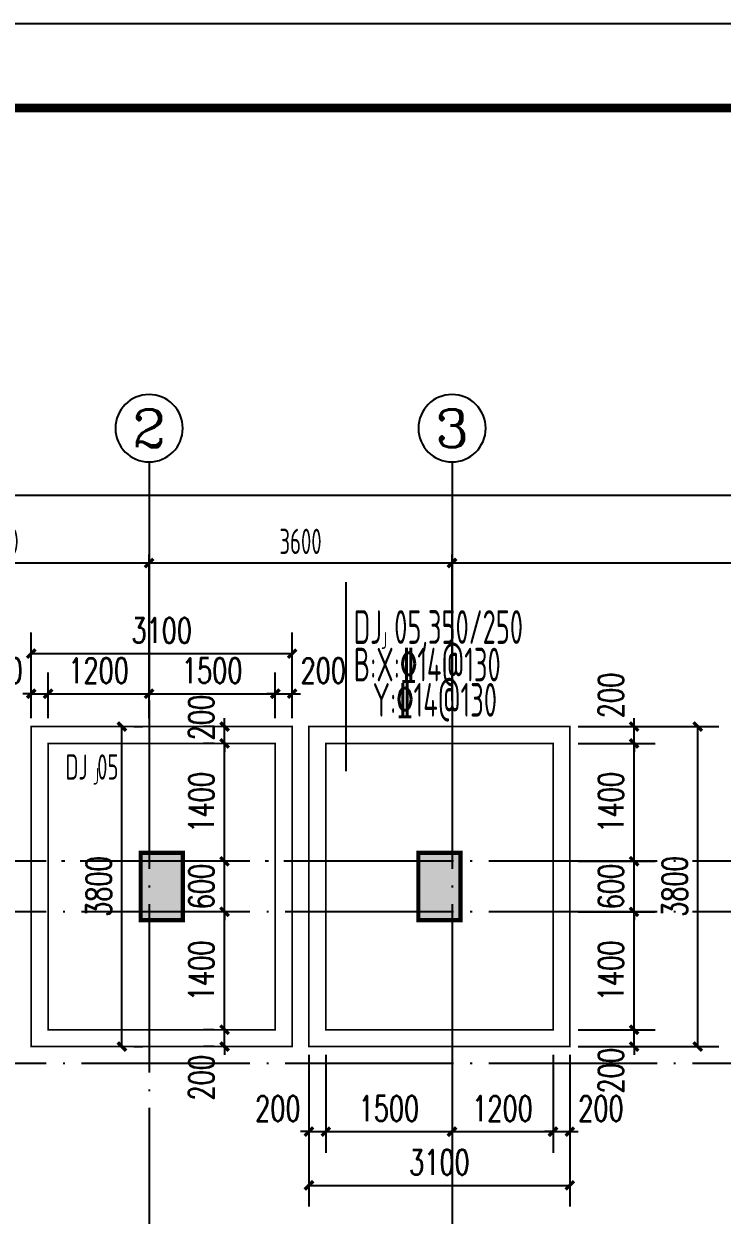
# Model space of a CAD drawing. Extents: x 127019 to 780419, y 327305 to 369305.
# Drawn here: x 194862 to 203162, y 355159 to 369305 of the extents above; entities that cross this region are included whole.
import ezdxf
from ezdxf.enums import TextEntityAlignment as Align

# ---------------------------------------------------------------- set-up
doc = ezdxf.new("R2010")
doc.units = 0
doc.header["$LTSCALE"] = 1000
doc.header["$MEASUREMENT"] = 0
doc.linetypes.add('CONTINOUS', pattern=[0])
doc.linetypes.add('DOTE', pattern=[2.42, 2, -0.2, 0.02, -0.2])
doc.layers.get('0').update_dxf_attribs({"linetype": 'CONTINUOUS'})
doc.layers.get('Defpoints').update_dxf_attribs({"linetype": 'CONTINUOUS'})
for name, color, linetype in [('1503', 7, 'CONTINUOUS'), ('2106', 2, 'CONTINUOUS'), ('AXIS_TEXT', 7, 'CONTINUOUS'), ('COLU', 7, 'CONTINUOUS'), ('COLUMN', 7, 'CONTINUOUS'), ('DIM', 3, 'CONTINUOUS'), ('DOTE', 8, 'DOTE'), ('PUB_DIM', 3, 'CONTINUOUS'), ('PUB_TITLE', 4, 'CONTINUOUS'), ('柱涂实', 54, 'CONTINUOUS'), ('独基标注', 7, 'CONTINUOUS')]:
    doc.layers.add(name, color=color, linetype=linetype)
doc.styles.add('_TCH_DIM_T3', font='SIMPLEX', dxfattribs={"width": 0.705882, "bigfont": 'GBCBIG'})
doc.styles.add('COMPLEX', font='COMPLEX.shx')
doc.styles.get("Standard").update_dxf_attribs({"font": 'gbxwxt.shx', "bigfont": 'gbhzfs.shx'})
doc.styles.add('TSSD_Dimension', font='gbxwxt.shx', dxfattribs={"width": 0.7, "bigfont": 'gbhzfs.shx'})
doc.styles.add('TSSD_Rein', font='tssdeng.shx', dxfattribs={"width": 0.6, "bigfont": 'gbhzfs.shx'})
doc.dimstyles.new('_TCH_ARCH&&100', dxfattribs={"dimtxt": 297.5, "dimasz": 100, "dimexe": 250, "dimexo": 300, "dimgap": 126.25, "dimtad": 1, "dimdec": 0, "dimzin": 0, "dimdsep": 46, "dimtxsty": '_TCH_DIM_T3', "dimblk": 'ARCHTICK', "dimcen": 0.09, "dimclrt": 7, "dimazin": 2, "dimtfac": 1, "dimtdec": 0, "dimtix": 1, "dimtmove": 2, "dimatfit": 3, "dimfxl": 0, "dimtolj": 1, "dimtzin": 0, "dimarcsym": 0})
doc.dimstyles.new('TSSD_100_100', dxfattribs={"dimtxt": 300, "dimasz": 100, "dimexe": 100, "dimexo": 250, "dimgap": 100, "dimtad": 1, "dimdec": 0, "dimzin": 0, "dimdsep": 46, "dimtxsty": 'TSSD_Dimension', "dimblk": 'ARCHTICK', "dimcen": 0, "dimdle": 100, "dimclrt": 7, "dimadec": 0, "dimazin": 0, "dimtfac": 1, "dimtdec": 0, "dimtix": 1, "dimtmove": 2, "dimatfit": 3, "dimfxl": 0, "dimtolj": 1, "dimtzin": 0, "dimarcsym": 0})

# ---------------------------------------------------------------- blocks, each defined once
blk = doc.blocks.new('_axiso')
blk.add_circle((0, 0), 0.5)
at = {"layer": 'AXIS_TEXT', "style": 'COMPLEX', "width": 1.041667}
blk.add_attdef('A', text='', height=0.56, dxfattribs=at).set_placement((-0.25, -0.28), (0.25, -0.28), align=Align.FIT)
blk = doc.blocks.new('_ArchTick')
at = {"color": 0, "linetype": 'ByBlock', "const_width": 0.4}
blk.add_lwpolyline([(-0.5, -0.5), (0.5, 0.5)], dxfattribs=at)
blk = doc.blocks.new('*D65')
at = {"layer": 'Defpoints', "color": 0, "linetype": 'CONTINOUS', "transparency": 16777216}
for p in [(199951, 362903), (199951, 361022), (207151, 361022)]:
    blk.add_point(p, dxfattribs=at)
at = {"layer": 'PUB_DIM', "color": 0, "linetype": 'CONTINOUS', "lineweight": -2, "transparency": 16777216}
for p, q in [((199951, 361272), (199951, 363003)), ((207151, 361272), (207151, 363003)), ((207251, 362903), (199851, 362903))]:
    blk.add_line(p, q, dxfattribs=at)
at = {"layer": 'PUB_DIM', "color": 0, "linetype": 'CONTINOUS', "lineweight": -2, "transparency": 16777216, "xscale": 100, "yscale": 100, "zscale": 100, "rotation": 180}
blk.add_blockref('_ArchTick', (199951, 362903), dxfattribs=at)
at = {"layer": 'PUB_DIM', "color": 0, "linetype": 'CONTINOUS', "lineweight": -2, "transparency": 16777216, "xscale": 100, "yscale": 100, "zscale": 100}
blk.add_blockref('_ArchTick', (207151, 362903), dxfattribs=at)
at = {"layer": 'PUB_DIM', "color": 7, "linetype": 'CONTINOUS', "transparency": 16777216, "insert": (203551, 363161), "char_height": 300, "attachment_point": 5, "style": 'TSSD_Dimension'}
blk.add_mtext('\\A1;7200', dxfattribs=at)
blk = doc.blocks.new('*D64')
at = {"layer": 'Defpoints', "color": 0, "linetype": 'CONTINOUS', "transparency": 16777216}
for p in [(196351, 362903), (196351, 361022), (199951, 361022)]:
    blk.add_point(p, dxfattribs=at)
at = {"layer": 'PUB_DIM', "color": 0, "linetype": 'CONTINOUS', "lineweight": -2, "transparency": 16777216}
for p, q in [((196351, 361272), (196351, 363003)), ((199951, 361272), (199951, 363003)), ((200051, 362903), (196251, 362903))]:
    blk.add_line(p, q, dxfattribs=at)
at = {"layer": 'PUB_DIM', "color": 0, "linetype": 'CONTINOUS', "lineweight": -2, "transparency": 16777216, "xscale": 100, "yscale": 100, "zscale": 100, "rotation": 180}
blk.add_blockref('_ArchTick', (196351, 362903), dxfattribs=at)
at = {"layer": 'PUB_DIM', "color": 0, "linetype": 'CONTINOUS', "lineweight": -2, "transparency": 16777216, "xscale": 100, "yscale": 100, "zscale": 100}
blk.add_blockref('_ArchTick', (199951, 362903), dxfattribs=at)
at = {"layer": 'PUB_DIM', "color": 7, "linetype": 'CONTINOUS', "transparency": 16777216, "insert": (198151, 363160), "char_height": 300, "attachment_point": 5, "style": 'TSSD_Dimension'}
blk.add_mtext('\\A1;3600', dxfattribs=at)
blk = doc.blocks.new('*D63')
at = {"layer": 'Defpoints', "color": 0, "linetype": 'CONTINOUS', "transparency": 16777216}
for p in [(192751, 362903), (192751, 361022), (196351, 361022)]:
    blk.add_point(p, dxfattribs=at)
at = {"layer": 'PUB_DIM', "color": 0, "linetype": 'CONTINOUS', "lineweight": -2, "transparency": 16777216}
for p, q in [((192751, 361272), (192751, 363003)), ((196351, 361272), (196351, 363003)), ((196451, 362903), (192651, 362903))]:
    blk.add_line(p, q, dxfattribs=at)
at = {"layer": 'PUB_DIM', "color": 0, "linetype": 'CONTINOUS', "lineweight": -2, "transparency": 16777216, "xscale": 100, "yscale": 100, "zscale": 100, "rotation": 180}
blk.add_blockref('_ArchTick', (192751, 362903), dxfattribs=at)
at = {"layer": 'PUB_DIM', "color": 0, "linetype": 'CONTINOUS', "lineweight": -2, "transparency": 16777216, "xscale": 100, "yscale": 100, "zscale": 100}
blk.add_blockref('_ArchTick', (196351, 362903), dxfattribs=at)
at = {"layer": 'PUB_DIM', "color": 7, "linetype": 'CONTINOUS', "transparency": 16777216, "insert": (194551, 363160), "char_height": 300, "attachment_point": 5, "style": 'TSSD_Dimension'}
blk.add_mtext('\\A1;3600', dxfattribs=at)
blk = doc.blocks.new('*D62')
at = {"layer": 'Defpoints', "color": 0, "linetype": 'CONTINOUS', "transparency": 16777216}
for p in [(192751, 363703), (192751, 361022), (239551, 361022)]:
    blk.add_point(p, dxfattribs=at)
at = {"layer": 'PUB_DIM', "color": 0, "linetype": 'CONTINOUS', "lineweight": -2, "transparency": 16777216}
for p, q in [((239651, 363703), (192651, 363703)), ((192751, 361272), (192751, 363803)), ((239551, 361272), (239551, 363803))]:
    blk.add_line(p, q, dxfattribs=at)
at = {"layer": 'PUB_DIM', "color": 0, "linetype": 'CONTINOUS', "lineweight": -2, "transparency": 16777216, "xscale": 100, "yscale": 100, "zscale": 100}
for p, rotation in [((192751, 363703), 179.9999999999991), ((239551, 363703), 359.9999999999991)]:
    blk.add_blockref('_ArchTick', p, dxfattribs=dict(at, rotation=rotation))
at = {"layer": 'PUB_DIM', "color": 7, "linetype": 'CONTINOUS', "transparency": 16777216, "insert": (216151, 363960), "char_height": 300, "attachment_point": 5, "style": 'TSSD_Dimension'}
blk.add_mtext('\\A1;46800', dxfattribs=at)
blk = doc.blocks.new('A$C5E704440')
at = {"layer": '2106', "color": 8}
for points in [[(4000, 700), (3500, 700), (4000, -100), (3500, -100)], [(7300, 700), (6800, 700), (7300, -100), (6800, -100)]]:
    blk.add_solid(points, dxfattribs=at)
at = {"layer": 'COLUMN'}
for points in [[(4000, 700), (3500, 700), (3500, -100), (4000, -100)], [(6800, 700), (7300, 700), (7300, -100), (6800, -100)]]:
    blk.add_lwpolyline(points, close=True, dxfattribs=at)
blk = doc.blocks.new('*D491')
at = {"layer": 'Defpoints', "color": 0, "linetype": 'CONTINOUS', "transparency": 16777216}
for p in [(195868, 360961), (196028, 360961), (195868, 357161)]:
    blk.add_point(p, dxfattribs=at)
at = {"layer": 'PUB_DIM', "color": 0, "linetype": 'CONTINOUS', "lineweight": -2, "transparency": 16777216}
for p, q in [((196028, 357161), (196028, 360961)), ((196168, 360961), (196278, 360961)), ((196168, 357161), (196278, 357161))]:
    blk.add_line(p, q, dxfattribs=at)
at = {"layer": 'PUB_DIM', "color": 0, "linetype": 'CONTINOUS', "lineweight": -2, "transparency": 16777216, "xscale": 100, "yscale": 100, "zscale": 100}
for p, rotation in [((196028, 360961), 90), ((196028, 357161), 270)]:
    blk.add_blockref('_ArchTick', p, dxfattribs=dict(at, rotation=rotation))
at = {"layer": 'PUB_DIM', "color": 7, "linetype": 'CONTINOUS', "transparency": 16777216, "insert": (195753, 359061), "char_height": 297.5, "attachment_point": 5, "rotation": 90, "style": '_TCH_DIM_T3'}
blk.add_mtext('\\A1;3800', dxfattribs=at)
blk = doc.blocks.new('*D492')
at = {"layer": 'Defpoints', "color": 0, "linetype": 'CONTINOUS', "transparency": 16777216}
for p in [(198051, 361827), (194951, 360961), (198051, 360961)]:
    blk.add_point(p, dxfattribs=at)
at = {"layer": 'PUB_DIM', "color": 0, "linetype": 'CONTINOUS', "lineweight": -2, "transparency": 16777216}
for p, q in [((194951, 361261), (194951, 362077)), ((198051, 361261), (198051, 362077)), ((194951, 361827), (198051, 361827))]:
    blk.add_line(p, q, dxfattribs=at)
at = {"layer": 'PUB_DIM', "color": 0, "linetype": 'CONTINOUS', "lineweight": -2, "transparency": 16777216, "xscale": 100, "yscale": 100, "zscale": 100, "rotation": 180}
blk.add_blockref('_ArchTick', (194951, 361827), dxfattribs=at)
at = {"layer": 'PUB_DIM', "color": 0, "linetype": 'CONTINOUS', "lineweight": -2, "transparency": 16777216, "xscale": 100, "yscale": 100, "zscale": 100}
blk.add_blockref('_ArchTick', (198051, 361827), dxfattribs=at)
at = {"layer": 'PUB_DIM', "color": 7, "linetype": 'CONTINOUS', "transparency": 16777216, "insert": (196501, 362102), "char_height": 297.5, "attachment_point": 5, "style": '_TCH_DIM_T3'}
blk.add_mtext('\\A1;3100', dxfattribs=at)
blk = doc.blocks.new('*D493')
at = {"layer": 'Defpoints', "color": 0, "linetype": 'CONTINOUS', "transparency": 16777216}
for p in [(195151, 361351), (194951, 360761), (195151, 360761)]:
    blk.add_point(p, dxfattribs=at)
at = {"layer": 'PUB_DIM', "color": 0, "linetype": 'CONTINOUS', "lineweight": -2, "transparency": 16777216}
for p, q in [((194951, 361061), (194951, 361601)), ((195151, 361061), (195151, 361601)), ((194951, 361351), (194851, 361351)), ((194951, 361351), (195151, 361351)), ((195151, 361351), (195251, 361351))]:
    blk.add_line(p, q, dxfattribs=at)
at = {"layer": 'PUB_DIM', "color": 0, "linetype": 'CONTINOUS', "lineweight": -2, "transparency": 16777216, "xscale": 100, "yscale": 100, "zscale": 100}
blk.add_blockref('_ArchTick', (194951, 361351), dxfattribs=at)
at = {"layer": 'PUB_DIM', "color": 0, "linetype": 'CONTINOUS', "lineweight": -2, "transparency": 16777216, "xscale": 100, "yscale": 100, "zscale": 100, "rotation": 180}
blk.add_blockref('_ArchTick', (195151, 361351), dxfattribs=at)
at = {"layer": 'PUB_DIM', "color": 7, "linetype": 'CONTINOUS', "transparency": 16777216, "insert": (194581, 361626), "char_height": 297.5, "attachment_point": 5, "style": '_TCH_DIM_T3'}
blk.add_mtext('\\A1;200', dxfattribs=at)
blk = doc.blocks.new('*D494')
at = {"layer": 'Defpoints', "color": 0, "linetype": 'CONTINOUS', "transparency": 16777216}
for p in [(196351, 361351), (195151, 360761), (196351, 360761)]:
    blk.add_point(p, dxfattribs=at)
at = {"layer": 'PUB_DIM', "color": 0, "linetype": 'CONTINOUS', "lineweight": -2, "transparency": 16777216}
for p, q in [((195151, 361061), (195151, 361601)), ((196351, 361061), (196351, 361601)), ((195151, 361351), (196351, 361351))]:
    blk.add_line(p, q, dxfattribs=at)
at = {"layer": 'PUB_DIM', "color": 0, "linetype": 'CONTINOUS', "lineweight": -2, "transparency": 16777216, "xscale": 100, "yscale": 100, "zscale": 100, "rotation": 180}
blk.add_blockref('_ArchTick', (195151, 361351), dxfattribs=at)
at = {"layer": 'PUB_DIM', "color": 0, "linetype": 'CONTINOUS', "lineweight": -2, "transparency": 16777216, "xscale": 100, "yscale": 100, "zscale": 100}
blk.add_blockref('_ArchTick', (196351, 361351), dxfattribs=at)
at = {"layer": 'PUB_DIM', "color": 7, "linetype": 'CONTINOUS', "transparency": 16777216, "insert": (195751, 361626), "char_height": 297.5, "attachment_point": 5, "style": '_TCH_DIM_T3'}
blk.add_mtext('\\A1;1200', dxfattribs=at)
blk = doc.blocks.new('*D495')
at = {"layer": 'Defpoints', "color": 0, "linetype": 'CONTINOUS', "transparency": 16777216}
for p in [(197851, 361351), (196351, 360761), (197851, 360761)]:
    blk.add_point(p, dxfattribs=at)
at = {"layer": 'PUB_DIM', "color": 0, "linetype": 'CONTINOUS', "lineweight": -2, "transparency": 16777216}
for p, q in [((196351, 361061), (196351, 361601)), ((197851, 361061), (197851, 361601)), ((196351, 361351), (197851, 361351))]:
    blk.add_line(p, q, dxfattribs=at)
at = {"layer": 'PUB_DIM', "color": 0, "linetype": 'CONTINOUS', "lineweight": -2, "transparency": 16777216, "xscale": 100, "yscale": 100, "zscale": 100, "rotation": 180}
blk.add_blockref('_ArchTick', (196351, 361351), dxfattribs=at)
at = {"layer": 'PUB_DIM', "color": 0, "linetype": 'CONTINOUS', "lineweight": -2, "transparency": 16777216, "xscale": 100, "yscale": 100, "zscale": 100}
blk.add_blockref('_ArchTick', (197851, 361351), dxfattribs=at)
at = {"layer": 'PUB_DIM', "color": 7, "linetype": 'CONTINOUS', "transparency": 16777216, "insert": (197101, 361626), "char_height": 297.5, "attachment_point": 5, "style": '_TCH_DIM_T3'}
blk.add_mtext('\\A1;1500', dxfattribs=at)
blk = doc.blocks.new('*D496')
at = {"layer": 'Defpoints', "color": 0, "linetype": 'CONTINOUS', "transparency": 16777216}
for p in [(198051, 361351), (197851, 360761), (198051, 360761)]:
    blk.add_point(p, dxfattribs=at)
at = {"layer": 'PUB_DIM', "color": 0, "linetype": 'CONTINOUS', "lineweight": -2, "transparency": 16777216}
for p, q in [((197851, 361061), (197851, 361601)), ((198051, 361061), (198051, 361601)), ((197851, 361351), (197751, 361351)), ((197851, 361351), (198051, 361351)), ((198051, 361351), (198151, 361351))]:
    blk.add_line(p, q, dxfattribs=at)
at = {"layer": 'PUB_DIM', "color": 0, "linetype": 'CONTINOUS', "lineweight": -2, "transparency": 16777216, "xscale": 100, "yscale": 100, "zscale": 100}
blk.add_blockref('_ArchTick', (197851, 361351), dxfattribs=at)
at = {"layer": 'PUB_DIM', "color": 0, "linetype": 'CONTINOUS', "lineweight": -2, "transparency": 16777216, "xscale": 100, "yscale": 100, "zscale": 100, "rotation": 180}
blk.add_blockref('_ArchTick', (198051, 361351), dxfattribs=at)
at = {"layer": 'PUB_DIM', "color": 7, "linetype": 'CONTINOUS', "transparency": 16777216, "insert": (198421, 361626), "char_height": 297.5, "attachment_point": 5, "style": '_TCH_DIM_T3'}
blk.add_mtext('\\A1;200', dxfattribs=at)
blk = doc.blocks.new('*D497')
at = {"layer": 'Defpoints', "color": 0, "linetype": 'CONTINOUS', "transparency": 16777216}
for p in [(197248, 360961), (197423, 360961), (197423, 360761)]:
    blk.add_point(p, dxfattribs=at)
at = {"layer": 'PUB_DIM', "color": 0, "linetype": 'CONTINOUS', "lineweight": -2, "transparency": 16777216}
for p, q in [((197248, 360961), (197248, 361061)), ((197123, 360961), (196998, 360961)), ((197248, 360761), (197248, 360961)), ((197123, 360761), (196998, 360761)), ((197248, 360761), (197248, 360661))]:
    blk.add_line(p, q, dxfattribs=at)
at = {"layer": 'PUB_DIM', "color": 0, "linetype": 'CONTINOUS', "lineweight": -2, "transparency": 16777216, "xscale": 100, "yscale": 100, "zscale": 100}
for p, rotation in [((197248, 360961), 270), ((197248, 360761), 90)]:
    blk.add_blockref('_ArchTick', p, dxfattribs=dict(at, rotation=rotation))
at = {"layer": 'PUB_DIM', "color": 7, "linetype": 'CONTINOUS', "transparency": 16777216, "insert": (196971, 361068), "char_height": 297.5, "attachment_point": 5, "rotation": 90, "style": '_TCH_DIM_T3'}
blk.add_mtext('\\A1;200', dxfattribs=at)
blk = doc.blocks.new('*D498')
at = {"layer": 'Defpoints', "color": 0, "linetype": 'CONTINOUS', "transparency": 16777216}
for p in [(197248, 360761), (197423, 360761), (197423, 359361)]:
    blk.add_point(p, dxfattribs=at)
at = {"layer": 'PUB_DIM', "color": 0, "linetype": 'CONTINOUS', "lineweight": -2, "transparency": 16777216}
for p, q in [((197123, 360761), (196998, 360761)), ((197248, 359361), (197248, 360761)), ((197123, 359361), (196998, 359361))]:
    blk.add_line(p, q, dxfattribs=at)
at = {"layer": 'PUB_DIM', "color": 0, "linetype": 'CONTINOUS', "lineweight": -2, "transparency": 16777216, "xscale": 100, "yscale": 100, "zscale": 100}
for p, rotation in [((197248, 360761), 90), ((197248, 359361), 270)]:
    blk.add_blockref('_ArchTick', p, dxfattribs=dict(at, rotation=rotation))
at = {"layer": 'PUB_DIM', "color": 7, "linetype": 'CONTINOUS', "transparency": 16777216, "insert": (196973, 360061), "char_height": 297.5, "attachment_point": 5, "rotation": 90, "style": '_TCH_DIM_T3'}
blk.add_mtext('\\A1;1400', dxfattribs=at)
blk = doc.blocks.new('*D499')
at = {"layer": 'Defpoints', "color": 0, "linetype": 'CONTINOUS', "transparency": 16777216}
for p in [(197248, 359361), (197423, 359361), (197423, 358761)]:
    blk.add_point(p, dxfattribs=at)
at = {"layer": 'PUB_DIM', "color": 0, "linetype": 'CONTINOUS', "lineweight": -2, "transparency": 16777216}
for p, q in [((197248, 359361), (197248, 359461)), ((197123, 359361), (196998, 359361)), ((197248, 358761), (197248, 359361)), ((197123, 358761), (196998, 358761)), ((197248, 358761), (197248, 358661))]:
    blk.add_line(p, q, dxfattribs=at)
at = {"layer": 'PUB_DIM', "color": 0, "linetype": 'CONTINOUS', "lineweight": -2, "transparency": 16777216, "xscale": 100, "yscale": 100, "zscale": 100}
for p, rotation in [((197248, 359361), 270), ((197248, 358761), 90)]:
    blk.add_blockref('_ArchTick', p, dxfattribs=dict(at, rotation=rotation))
at = {"layer": 'PUB_DIM', "color": 7, "linetype": 'CONTINOUS', "transparency": 16777216, "insert": (196973, 359061), "char_height": 297.5, "attachment_point": 5, "rotation": 90, "style": '_TCH_DIM_T3'}
blk.add_mtext('\\A1;600', dxfattribs=at)
blk = doc.blocks.new('*D500')
at = {"layer": 'Defpoints', "color": 0, "linetype": 'CONTINOUS', "transparency": 16777216}
for p in [(197248, 358761), (197423, 358761), (197423, 357361)]:
    blk.add_point(p, dxfattribs=at)
at = {"layer": 'PUB_DIM', "color": 0, "linetype": 'CONTINOUS', "lineweight": -2, "transparency": 16777216}
for p, q in [((197123, 358761), (196998, 358761)), ((197248, 357361), (197248, 358761)), ((197123, 357361), (196998, 357361))]:
    blk.add_line(p, q, dxfattribs=at)
at = {"layer": 'PUB_DIM', "color": 0, "linetype": 'CONTINOUS', "lineweight": -2, "transparency": 16777216, "xscale": 100, "yscale": 100, "zscale": 100}
for p, rotation in [((197248, 358761), 90), ((197248, 357361), 270)]:
    blk.add_blockref('_ArchTick', p, dxfattribs=dict(at, rotation=rotation))
at = {"layer": 'PUB_DIM', "color": 7, "linetype": 'CONTINOUS', "transparency": 16777216, "insert": (196973, 358061), "char_height": 297.5, "attachment_point": 5, "rotation": 90, "style": '_TCH_DIM_T3'}
blk.add_mtext('\\A1;1400', dxfattribs=at)
blk = doc.blocks.new('*D501')
at = {"layer": 'Defpoints', "color": 0, "linetype": 'CONTINOUS', "transparency": 16777216}
for p in [(197248, 357361), (197423, 357361), (197423, 357161)]:
    blk.add_point(p, dxfattribs=at)
at = {"layer": 'PUB_DIM', "color": 0, "linetype": 'CONTINOUS', "lineweight": -2, "transparency": 16777216}
for p, q in [((197123, 357361), (196998, 357361)), ((197248, 357361), (197248, 357461)), ((197248, 357161), (197248, 357361)), ((197123, 357161), (196998, 357161)), ((197248, 357161), (197248, 357061))]:
    blk.add_line(p, q, dxfattribs=at)
at = {"layer": 'PUB_DIM', "color": 0, "linetype": 'CONTINOUS', "lineweight": -2, "transparency": 16777216, "xscale": 100, "yscale": 100, "zscale": 100}
for p, rotation in [((197248, 357361), 270), ((197248, 357161), 90)]:
    blk.add_blockref('_ArchTick', p, dxfattribs=dict(at, rotation=rotation))
at = {"layer": 'PUB_DIM', "color": 7, "linetype": 'CONTINOUS', "transparency": 16777216, "insert": (196973, 356791), "char_height": 297.5, "attachment_point": 5, "rotation": 90, "style": '_TCH_DIM_T3'}
blk.add_mtext('\\A1;200', dxfattribs=at)
blk = doc.blocks.new('*D833')
at = {"layer": 'Defpoints', "color": 0, "transparency": 16777216}
for p in [(201351, 360961), (202872, 360961), (201351, 357161)]:
    blk.add_point(p, dxfattribs=at)
at = {"layer": 'DIM', "color": 0, "lineweight": -2, "transparency": 16777216}
for p, q in [((201651, 360961), (203122, 360961)), ((202872, 357161), (202872, 360961)), ((201651, 357161), (203122, 357161))]:
    blk.add_line(p, q, dxfattribs=at)
at = {"layer": 'DIM', "color": 0, "lineweight": -2, "transparency": 16777216, "xscale": 100, "yscale": 100, "zscale": 100}
for p, rotation in [((202872, 360961), 90), ((202872, 357161), 270)]:
    blk.add_blockref('_ArchTick', p, dxfattribs=dict(at, rotation=rotation))
at = {"layer": 'DIM', "color": 7, "transparency": 16777216, "insert": (202597, 359061), "char_height": 297.5, "attachment_point": 5, "rotation": 90, "style": '_TCH_DIM_T3'}
blk.add_mtext('\\A1;3800', dxfattribs=at)
blk = doc.blocks.new('*D834')
at = {"layer": 'Defpoints', "color": 0, "transparency": 16777216}
for p in [(201151, 357361), (202114, 357361), (201151, 357161)]:
    blk.add_point(p, dxfattribs=at)
at = {"layer": 'DIM', "color": 0, "lineweight": -2, "transparency": 16777216}
for p, q in [((201451, 357361), (202364, 357361)), ((202114, 357361), (202114, 357461)), ((202114, 357161), (202114, 357361)), ((201451, 357161), (202364, 357161)), ((202114, 357161), (202114, 357061))]:
    blk.add_line(p, q, dxfattribs=at)
at = {"layer": 'DIM', "color": 0, "lineweight": -2, "transparency": 16777216, "xscale": 100, "yscale": 100, "zscale": 100}
for p, rotation in [((202114, 357361), 270), ((202114, 357161), 90)]:
    blk.add_blockref('_ArchTick', p, dxfattribs=dict(at, rotation=rotation))
at = {"layer": 'DIM', "color": 7, "transparency": 16777216, "insert": (201839, 356874), "char_height": 297.5, "attachment_point": 5, "rotation": 90, "style": '_TCH_DIM_T3'}
blk.add_mtext('\\A1;200', dxfattribs=at)
blk = doc.blocks.new('*D835')
at = {"layer": 'Defpoints', "color": 0, "transparency": 16777216}
for p in [(201151, 358761), (202114, 358761), (201151, 357361)]:
    blk.add_point(p, dxfattribs=at)
at = {"layer": 'DIM', "color": 0, "lineweight": -2, "transparency": 16777216}
for p, q in [((201451, 358761), (202364, 358761)), ((202114, 357361), (202114, 358761)), ((201451, 357361), (202364, 357361))]:
    blk.add_line(p, q, dxfattribs=at)
at = {"layer": 'DIM', "color": 0, "lineweight": -2, "transparency": 16777216, "xscale": 100, "yscale": 100, "zscale": 100}
for p, rotation in [((202114, 358761), 90), ((202114, 357361), 270)]:
    blk.add_blockref('_ArchTick', p, dxfattribs=dict(at, rotation=rotation))
at = {"layer": 'DIM', "color": 7, "transparency": 16777216, "insert": (201839, 358061), "char_height": 297.5, "attachment_point": 5, "rotation": 90, "style": '_TCH_DIM_T3'}
blk.add_mtext('\\A1;1400', dxfattribs=at)
blk = doc.blocks.new('*D836')
at = {"layer": 'Defpoints', "color": 0, "transparency": 16777216}
for p in [(201151, 359361), (202114, 359361), (201151, 358761)]:
    blk.add_point(p, dxfattribs=at)
at = {"layer": 'DIM', "color": 0, "lineweight": -2, "transparency": 16777216}
for p, q in [((202114, 359361), (202114, 359461)), ((201451, 359361), (202364, 359361)), ((202114, 358761), (202114, 359361)), ((201451, 358761), (202364, 358761)), ((202114, 358761), (202114, 358661))]:
    blk.add_line(p, q, dxfattribs=at)
at = {"layer": 'DIM', "color": 0, "lineweight": -2, "transparency": 16777216, "xscale": 100, "yscale": 100, "zscale": 100}
for p, rotation in [((202114, 359361), 270), ((202114, 358761), 90)]:
    blk.add_blockref('_ArchTick', p, dxfattribs=dict(at, rotation=rotation))
at = {"layer": 'DIM', "color": 7, "transparency": 16777216, "insert": (201839, 359061), "char_height": 297.5, "attachment_point": 5, "rotation": 90, "style": '_TCH_DIM_T3'}
blk.add_mtext('\\A1;600', dxfattribs=at)
blk = doc.blocks.new('*D837')
at = {"layer": 'Defpoints', "color": 0, "transparency": 16777216}
for p in [(201151, 360761), (202114, 360761), (201151, 359361)]:
    blk.add_point(p, dxfattribs=at)
at = {"layer": 'DIM', "color": 0, "lineweight": -2, "transparency": 16777216}
for p, q in [((201451, 360761), (202364, 360761)), ((202114, 359361), (202114, 360761)), ((201451, 359361), (202364, 359361))]:
    blk.add_line(p, q, dxfattribs=at)
at = {"layer": 'DIM', "color": 0, "lineweight": -2, "transparency": 16777216, "xscale": 100, "yscale": 100, "zscale": 100}
for p, rotation in [((202114, 360761), 90), ((202114, 359361), 270)]:
    blk.add_blockref('_ArchTick', p, dxfattribs=dict(at, rotation=rotation))
at = {"layer": 'DIM', "color": 7, "transparency": 16777216, "insert": (201839, 360061), "char_height": 297.5, "attachment_point": 5, "rotation": 90, "style": '_TCH_DIM_T3'}
blk.add_mtext('\\A1;1400', dxfattribs=at)
blk = doc.blocks.new('*D838')
at = {"layer": 'Defpoints', "color": 0, "transparency": 16777216}
for p in [(201151, 360961), (202114, 360961), (201151, 360761)]:
    blk.add_point(p, dxfattribs=at)
at = {"layer": 'DIM', "color": 0, "lineweight": -2, "transparency": 16777216}
for p, q in [((202114, 360961), (202114, 361061)), ((201451, 360961), (202364, 360961)), ((202114, 360761), (202114, 360961)), ((201451, 360761), (202364, 360761)), ((202114, 360761), (202114, 360661))]:
    blk.add_line(p, q, dxfattribs=at)
at = {"layer": 'DIM', "color": 0, "lineweight": -2, "transparency": 16777216, "xscale": 100, "yscale": 100, "zscale": 100}
for p, rotation in [((202114, 360961), 270), ((202114, 360761), 90)]:
    blk.add_blockref('_ArchTick', p, dxfattribs=dict(at, rotation=rotation))
at = {"layer": 'DIM', "color": 7, "transparency": 16777216, "insert": (201839, 361331), "char_height": 297.5, "attachment_point": 5, "rotation": 90, "style": '_TCH_DIM_T3'}
blk.add_mtext('\\A1;200', dxfattribs=at)
blk = doc.blocks.new('*D839')
at = {"layer": 'Defpoints', "color": 0, "transparency": 16777216}
for p in [(201151, 357361), (201351, 357361), (201351, 356151)]:
    blk.add_point(p, dxfattribs=at)
at = {"layer": 'DIM', "color": 0, "lineweight": -2, "transparency": 16777216}
for p, q in [((201151, 357061), (201151, 355901)), ((201351, 357061), (201351, 355901)), ((201151, 356151), (201051, 356151)), ((201151, 356151), (201351, 356151)), ((201351, 356151), (201451, 356151))]:
    blk.add_line(p, q, dxfattribs=at)
at = {"layer": 'DIM', "color": 0, "lineweight": -2, "transparency": 16777216, "xscale": 100, "yscale": 100, "zscale": 100}
blk.add_blockref('_ArchTick', (201151, 356151), dxfattribs=at)
at = {"layer": 'DIM', "color": 0, "lineweight": -2, "transparency": 16777216, "xscale": 100, "yscale": 100, "zscale": 100, "rotation": 180}
blk.add_blockref('_ArchTick', (201351, 356151), dxfattribs=at)
at = {"layer": 'DIM', "color": 7, "transparency": 16777216, "insert": (201721, 356426), "char_height": 297.5, "attachment_point": 5, "style": '_TCH_DIM_T3'}
blk.add_mtext('\\A1;200', dxfattribs=at)
blk = doc.blocks.new('*D840')
at = {"layer": 'Defpoints', "color": 0, "transparency": 16777216}
for p in [(199951, 357361), (201151, 357361), (201151, 356151)]:
    blk.add_point(p, dxfattribs=at)
at = {"layer": 'DIM', "color": 0, "lineweight": -2, "transparency": 16777216}
for p, q in [((199951, 357061), (199951, 355901)), ((201151, 357061), (201151, 355901)), ((199951, 356151), (201151, 356151))]:
    blk.add_line(p, q, dxfattribs=at)
at = {"layer": 'DIM', "color": 0, "lineweight": -2, "transparency": 16777216, "xscale": 100, "yscale": 100, "zscale": 100, "rotation": 180}
blk.add_blockref('_ArchTick', (199951, 356151), dxfattribs=at)
at = {"layer": 'DIM', "color": 0, "lineweight": -2, "transparency": 16777216, "xscale": 100, "yscale": 100, "zscale": 100}
blk.add_blockref('_ArchTick', (201151, 356151), dxfattribs=at)
at = {"layer": 'DIM', "color": 7, "transparency": 16777216, "insert": (200551, 356426), "char_height": 297.5, "attachment_point": 5, "style": '_TCH_DIM_T3'}
blk.add_mtext('\\A1;1200', dxfattribs=at)
blk = doc.blocks.new('*D841')
at = {"layer": 'Defpoints', "color": 0, "transparency": 16777216}
for p in [(198451, 357361), (199951, 357361), (199951, 356151)]:
    blk.add_point(p, dxfattribs=at)
at = {"layer": 'DIM', "color": 0, "lineweight": -2, "transparency": 16777216}
for p, q in [((198451, 357061), (198451, 355901)), ((199951, 357061), (199951, 355901)), ((198451, 356151), (199951, 356151))]:
    blk.add_line(p, q, dxfattribs=at)
at = {"layer": 'DIM', "color": 0, "lineweight": -2, "transparency": 16777216, "xscale": 100, "yscale": 100, "zscale": 100, "rotation": 180}
blk.add_blockref('_ArchTick', (198451, 356151), dxfattribs=at)
at = {"layer": 'DIM', "color": 0, "lineweight": -2, "transparency": 16777216, "xscale": 100, "yscale": 100, "zscale": 100}
blk.add_blockref('_ArchTick', (199951, 356151), dxfattribs=at)
at = {"layer": 'DIM', "color": 7, "transparency": 16777216, "insert": (199201, 356426), "char_height": 297.5, "attachment_point": 5, "style": '_TCH_DIM_T3'}
blk.add_mtext('\\A1;1500', dxfattribs=at)
blk = doc.blocks.new('*D842')
at = {"layer": 'Defpoints', "color": 0, "transparency": 16777216}
for p in [(198251, 357361), (198451, 357361), (198451, 356151)]:
    blk.add_point(p, dxfattribs=at)
at = {"layer": 'DIM', "color": 0, "lineweight": -2, "transparency": 16777216}
for p, q in [((198251, 357061), (198251, 355901)), ((198451, 357061), (198451, 355901)), ((198251, 356151), (198151, 356151)), ((198251, 356151), (198451, 356151)), ((198451, 356151), (198551, 356151))]:
    blk.add_line(p, q, dxfattribs=at)
at = {"layer": 'DIM', "color": 0, "lineweight": -2, "transparency": 16777216, "xscale": 100, "yscale": 100, "zscale": 100}
blk.add_blockref('_ArchTick', (198251, 356151), dxfattribs=at)
at = {"layer": 'DIM', "color": 0, "lineweight": -2, "transparency": 16777216, "xscale": 100, "yscale": 100, "zscale": 100, "rotation": 180}
blk.add_blockref('_ArchTick', (198451, 356151), dxfattribs=at)
at = {"layer": 'DIM', "color": 7, "transparency": 16777216, "insert": (197881, 356426), "char_height": 297.5, "attachment_point": 5, "style": '_TCH_DIM_T3'}
blk.add_mtext('\\A1;200', dxfattribs=at)
blk = doc.blocks.new('*D843')
at = {"layer": 'Defpoints', "color": 0, "transparency": 16777216}
for p in [(198251, 356985), (201351, 356985), (201351, 355513)]:
    blk.add_point(p, dxfattribs=at)
at = {"layer": 'DIM', "color": 0, "lineweight": -2, "transparency": 16777216}
for p, q in [((198251, 356685), (198251, 355263)), ((201351, 356685), (201351, 355263)), ((198251, 355513), (201351, 355513))]:
    blk.add_line(p, q, dxfattribs=at)
at = {"layer": 'DIM', "color": 0, "lineweight": -2, "transparency": 16777216, "xscale": 100, "yscale": 100, "zscale": 100, "rotation": 180}
blk.add_blockref('_ArchTick', (198251, 355513), dxfattribs=at)
at = {"layer": 'DIM', "color": 0, "lineweight": -2, "transparency": 16777216, "xscale": 100, "yscale": 100, "zscale": 100}
blk.add_blockref('_ArchTick', (201351, 355513), dxfattribs=at)
at = {"layer": 'DIM', "color": 7, "transparency": 16777216, "insert": (199801, 355788), "char_height": 297.5, "attachment_point": 5, "style": '_TCH_DIM_T3'}
blk.add_mtext('\\A1;3100', dxfattribs=at)

msp = doc.modelspace()

# ---------------------------------------------------------------- linework, layer by layer
at = {"layer": 'COLU'}
for p, q in [((196751.2, 359461.5), (196751.2, 358661.5)), ((200051.2, 359461.5), (200051.2, 358661.5))]:
    msp.add_line(p, q, dxfattribs=at)
for points, const_width in [([(194951.2, 357161.5), (194951.2, 360961.5), (198051.2, 360961.5), (198051.2, 357161.5)], 20), ([(201351.2, 357161.5), (201351.2, 360961.5), (198251.2, 360961.5), (198251.2, 357161.5)], 20), ([(197851.2, 357361.5), (197851.2, 360761.5), (195151.2, 360761.5), (195151.2, 357361.5)], 20), ([(201151.2, 357361.5), (201151.2, 360761.5), (198451.2, 360761.5), (198451.2, 357361.5)], 20), ([(196251.2, 359461.5), (196751.2, 359461.5), (196751.2, 358661.5), (196251.2, 358661.5)], 50), ([(199551.2, 359461.5), (200051.2, 359461.5), (200051.2, 358661.5), (199551.2, 358661.5)], 50)]:
    msp.add_lwpolyline(points, close=True, dxfattribs=dict(at, const_width=const_width))
at = {"layer": 'DIM'}
for p, q in [((196351.2, 364102.9), (196351.2, 361321.7)), ((199951.2, 364102.9), (199951.2, 361321.7))]:
    msp.add_line(p, q, dxfattribs=at)
at = {"layer": 'DOTE'}
for p, q in [((196351.2, 361271.7), (196351.2, 347547.5)), ((199951.2, 361271.7), (199951.2, 339451.3)), ((199951.2, 359361.5), (191504.9, 359361.5)), ((241108.5, 359361.5), (191504.9, 359361.5)), ((241108.5, 358761.5), (191504.9, 358761.5)), ((241108.5, 356961.5), (191504.9, 356961.5))]:
    msp.add_line(p, q, dxfattribs=at)
at = {"layer": 'PUB_TITLE'}
msp.add_lwpolyline([(186419.2, 327305.3), (245819.2, 327305.3), (245819.2, 369305.3), (186419.2, 369305.3)], close=True, dxfattribs=at)
at = {"layer": 'PUB_TITLE', "const_width": 100}
msp.add_lwpolyline([(187419.2, 328305.3), (244819.2, 328305.3), (244819.2, 368305.3), (187419.2, 368305.3)], close=True, dxfattribs=at)
at = {"layer": '独基标注'}
msp.add_line((198693.4, 360431.3), (198693.4, 362675.9), dxfattribs=at)

# ---------------------------------------------------------------- block references
at = {"layer": 'DIM'}
ref = msp.add_blockref('_axiso', (196351.2, 364502.9), dxfattribs=dict(at, xscale=-800, yscale=800, zscale=800, rotation=180))
ref.add_attrib('A', '2', dxfattribs={"layer": 'AXIS_TEXT', "height": 448, "style": 'COMPLEX', "width": 1.339286}).set_placement((196151.2, 364278.9), (196551.2, 364278.9), align=Align.FIT)
ref = msp.add_blockref('_axiso', (199951.2, 364502.9), dxfattribs=dict(at, xscale=-800, yscale=800, zscale=800, rotation=180))
ref.add_attrib('A', '3', dxfattribs={"layer": 'AXIS_TEXT', "height": 448, "style": 'COMPLEX', "width": 1.339286}).set_placement((199751.2, 364278.9), (200151.2, 364278.9), align=Align.FIT)
at = {"layer": '柱涂实', "color": 7, "linetype": 'CONTINOUS'}
msp.add_blockref('A$C5E704440', (192751.2, 358761.5), dxfattribs=at)

# ---------------------------------------------------------------- texts
at = {"layer": '1503', "style": 'TSSD_Rein', "width": 0.6}
for s, p in [('DJ 05,350/250', (198782, 361942.8)), ('B:X:%%13214@130', (198782, 361496.7)), ('Y:%%13214@130', (199008.3, 361077.8))]:
    msp.add_text(s, height=400, dxfattribs=at).set_placement(p)
at = {"layer": '1503', "width": 0.7}
for s, height, p in [('J', 200, (199107.6, 361882.6)), ('DJ 05', 300, (195357.5, 360331.2)), ('J', 200, (195683.1, 360271))]:
    msp.add_text(s, height=height, dxfattribs=at).set_placement(p)

# ---------------------------------------------------------------- dimensions: what is measured, and where the dimension line sits
at = {"layer": 'DIM'}
for base, p1, p2, angle, picture, middle in [((202113.7, 360961.5), (201151.2, 360761.5), (201151.2, 360961.5), 90, '*D838', (201838.7, 361331.5)), ((198451.2, 356150.5), (198251.2, 357361.5), (198451.2, 357361.5), 0, '*D842', (197881.2, 356425.5)), ((201351.2, 356150.5), (201151.2, 357361.5), (201351.2, 357361.5), 0, '*D839', (201721.2, 356425.5)), ((202113.7, 357361.5), (201151.2, 357161.5), (201151.2, 357361.5), 90, '*D834', (201838.7, 356874.2))]:
    dim = msp.add_linear_dim(base=base, p1=p1, p2=p2, angle=angle, dimstyle='_TCH_ARCH&&100', dxfattribs=at)
    dim.commit()
    dim.dimension.update_dxf_attribs({"geometry": picture, "text_midpoint": middle, "dimtype": 129})
for p1, p2, distance, picture, middle in [((201351.2, 357161.5), (201351.2, 360961.5), -1520.9, '*D833', (202597.1, 359061.5)), ((201151.2, 359361.5), (201151.2, 360761.5), -962.5, '*D837', (201838.7, 360061.5)), ((201151.2, 358761.5), (201151.2, 359361.5), -962.5, '*D836', (201838.7, 359061.5)), ((201151.2, 357361.5), (201151.2, 358761.5), -962.5, '*D835', (201838.7, 358061.5)), ((198451.2, 357361.5), (199951.2, 357361.5), -1211, '*D841', (199201.2, 356425.5)), ((199951.2, 357361.5), (201151.2, 357361.5), -1211, '*D840', (200551.2, 356425.5)), ((198251.2, 356985.4), (201351.2, 356985.4), -1472, '*D843', (199801.2, 355788.4))]:
    dim = msp.add_aligned_dim(p1=p1, p2=p2, distance=distance, dimstyle='_TCH_ARCH&&100', dxfattribs=at)
    dim.commit()
    dim.dimension.update_dxf_attribs({"geometry": picture, "text_midpoint": middle})
at = {"layer": 'PUB_DIM', "linetype": 'CONTINOUS'}
for p1, p2, distance, dimstyle, picture, middle in [((239551.2, 361021.7), (192751.2, 361021.7), -2681.2, 'TSSD_100_100', '*D62', (216151.2, 363960)), ((194951.2, 360961.5), (198051.2, 360961.5), 865.2, '_TCH_ARCH&&100', '*D492', (196501.2, 362101.7)), ((195151.2, 360761.5), (196351.2, 360761.5), 589.8, '_TCH_ARCH&&100', '*D494', (195751.2, 361626.3)), ((196351.2, 360761.5), (197851.2, 360761.5), 589.8, '_TCH_ARCH&&100', '*D495', (197101.2, 361626.3)), ((195867.5, 357161.5), (195867.5, 360961.5), -160.5, '_TCH_ARCH&&100', '*D491', (195753, 359061.5)), ((197423.2, 359361.5), (197423.2, 360761.5), 175.4, '_TCH_ARCH&&100', '*D498', (196972.8, 360061.5)), ((197423.2, 358761.5), (197423.2, 359361.5), 175.4, '_TCH_ARCH&&100', '*D499', (196972.8, 359061.5)), ((197423.2, 357361.5), (197423.2, 358761.5), 175.4, '_TCH_ARCH&&100', '*D500', (196972.8, 358061.5))]:
    dim = msp.add_aligned_dim(p1=p1, p2=p2, distance=distance, dimstyle=dimstyle, dxfattribs=at)
    dim.commit()
    dim.dimension.update_dxf_attribs({"geometry": picture, "text_midpoint": middle})
for base, p1, p2, picture, middle in [((192751.2, 362902.9), (196351.2, 361021.7), (192751.2, 361021.7), '*D63', (194551.2, 363160)), ((196351.2, 362902.9), (199951.2, 361021.7), (196351.2, 361021.7), '*D64', (198151.2, 363160)), ((199951.2, 362902.9), (207151.2, 361021.7), (199951.2, 361021.7), '*D65', (203551.2, 363160.8))]:
    dim = msp.add_linear_dim(base=base, p1=p1, p2=p2, dimstyle='TSSD_100_100', dxfattribs=at)
    dim.commit()
    dim.dimension.update_dxf_attribs({"geometry": picture, "text_midpoint": middle})
for base, p1, p2, angle, picture, middle in [((195151.2, 361351.3), (194951.2, 360761.5), (195151.2, 360761.5), 0, '*D493', (194581.2, 361626.3)), ((198051.2, 361351.3), (197851.2, 360761.5), (198051.2, 360761.5), 0, '*D496', (198421.2, 361626.3)), ((197247.8, 360961.5), (197423.2, 360761.5), (197423.2, 360961.5), 90, '*D497', (196970.7, 361068.4)), ((197247.8, 357361.5), (197423.2, 357161.5), (197423.2, 357361.5), 90, '*D501', (196972.8, 356791.5))]:
    dim = msp.add_linear_dim(base=base, p1=p1, p2=p2, angle=angle, dimstyle='_TCH_ARCH&&100', dxfattribs=at)
    dim.commit()
    dim.dimension.update_dxf_attribs({"geometry": picture, "text_midpoint": middle, "dimtype": 129})

doc.saveas('drawing.dxf')
